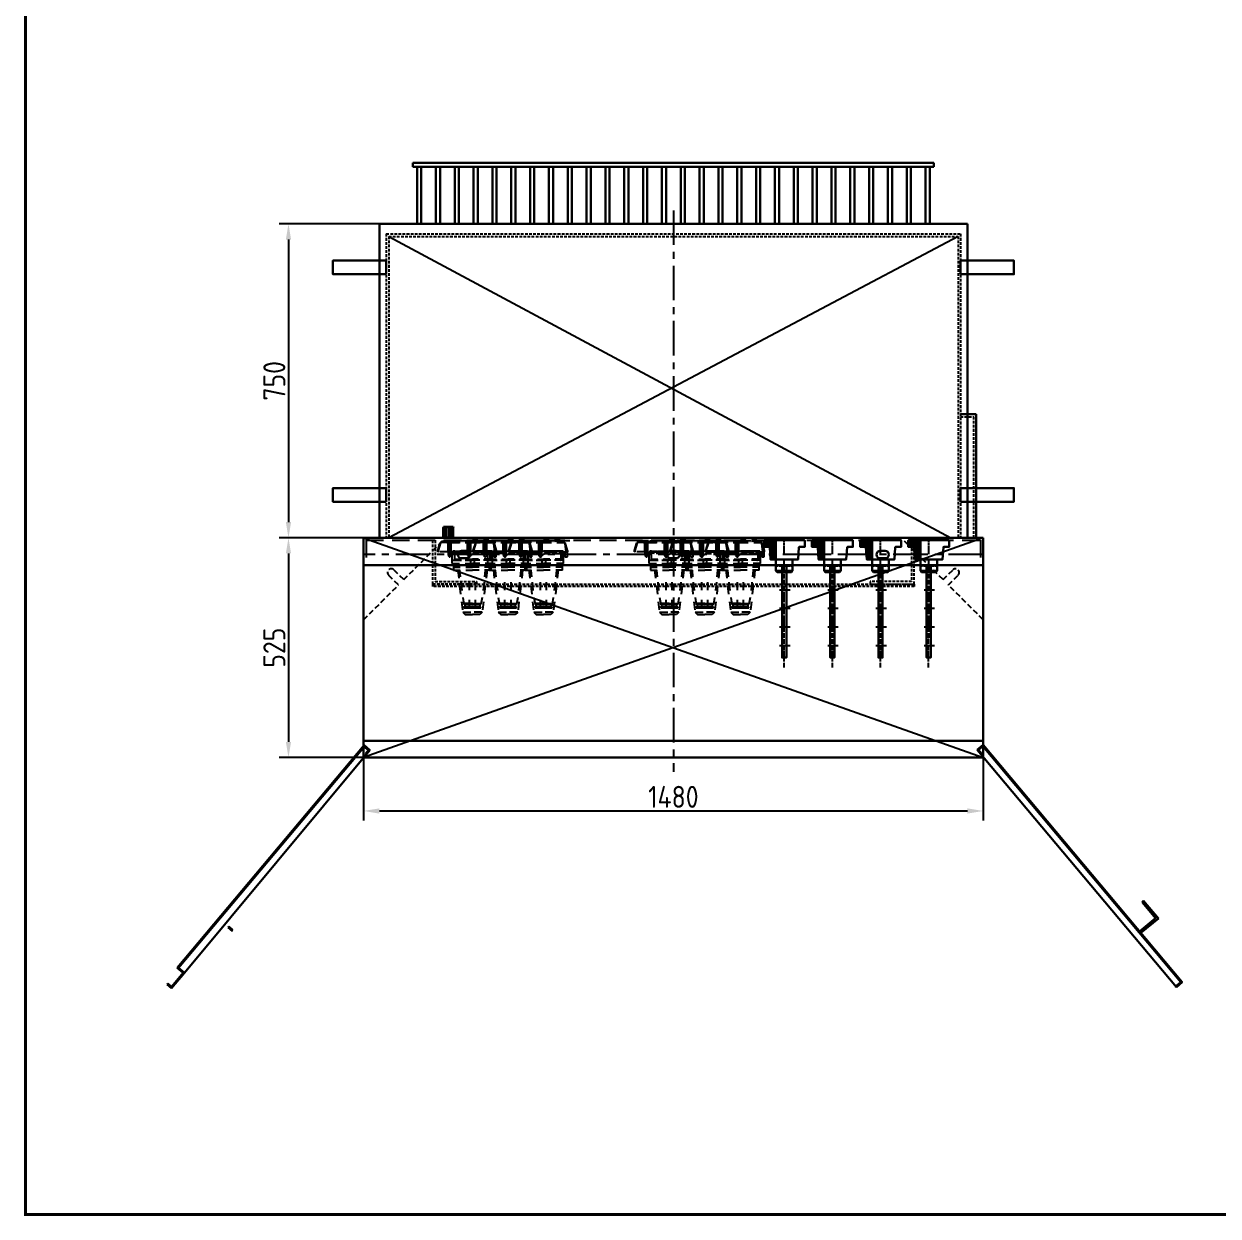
# Model space of a CAD drawing. Header units: millimetres. Extents: x 128333 to 138423, y -158939 to -152492.
# Drawn here: x 128893 to 131747, y -158704 to -155856 of the extents above; entities that cross this region are included whole.
import ezdxf

# ---------------------------------------------------------------- set-up
doc = ezdxf.new("R2010")
doc.units = ezdxf.units.MM
doc.header["$LTSCALE"] = 13
for name, pattern in [('CENTERX2', [101.6, 63.5, -12.7, 12.7, -12.7]), ('DASHED', [0.75, 0.5, -0.25]), ('HIDDEN', [9.525, 6.35, -3.175])]:
    doc.linetypes.add(name, pattern=pattern)
for name, color, linetype in [('1', 4, 'Continuous'), ('2', 3, 'Continuous'), ('4虚线层', 6, 'DASHED'), ('PDF_几何图形', 7, 'Continuous'), ('粗实线', 4, 'Continuous'), ('虚线', 6, 'HIDDEN')]:
    doc.layers.add(name, color=color, linetype=linetype)
doc.layers.add('标注、文本', color=3, linetype='Continuous', lineweight=25)
doc.styles.get("Standard").update_dxf_attribs({"font": 'gbenor.shx', "bigfont": 'gbcbig.shx'})
doc.dimstyles.new('郁文书', dxfattribs={"dimscale": 15, "dimtxt": 3.5, "dimasz": 2.5, "dimexe": 1.5, "dimexo": 0, "dimgap": 0.5, "dimtad": 1, "dimtoh": 1, "dimtxsty": 'Standard', "dimcen": 2.5, "dimclrd": 3, "dimclre": 3, "dimclrt": 2, "dimadec": 0, "dimazin": 0, "dimtfac": 1, "dimtmove": 0, "dimatfit": 2, "dimfxl": 1, "dimarcsym": 0})

# ---------------------------------------------------------------- blocks, each defined once
blk = doc.blocks.new('A$C09A36BCA')
at = {"layer": '2'}
h = blk.add_hatch(dxfattribs=at)
h.set_pattern_fill('_USER', color=256, scale=2.0736, angle=45, style=0, pattern_type=0)
h.set_pattern_definition([(45, (-21297.8407, 11669.222), (-1.46625662, 1.46625662), [])])
h.paths.add_polyline_path([(27.6, 17.7), (28.6, 18.7), (28.6, 23.8), (27.5, 24.9), (3.7, 24.9), (2.6, 23.8), (2.6, 18.7), (3.6, 17.7)])
h.paths.add_polyline_path([(27.5, 0), (28.6, 1), (28.6, 6.2), (27.6, 7.2), (3.6, 7.2), (2.6, 6.2), (2.6, 1), (3.7, 0)])
at = {"layer": '1', "color": 1, "linetype": 'CENTERX2', "lineweight": -3, "ltscale": 0.1}
blk.add_line((31.4, 12.4), (0, 12.4), dxfattribs=at)
at = {"layer": '1'}
for p, q in [((2.6, 23.8), (3.7, 24.9)), ((2.6, 23.8), (2.6, 1)), ((2.6, 18.7), (3.6, 17.7)), ((2.6, 6.2), (3.6, 7.2)), ((2.6, 1), (3.7, 0)), ((3.6, 17.7), (3.6, 7.2)), ((27.6, 17.7), (3.6, 17.7)), ((27.6, 7.2), (3.6, 7.2)), ((27.5, 24.9), (3.7, 24.9)), ((28.6, 23.8), (27.5, 24.9)), ((28.6, 1), (27.5, 0)), ((28.6, 18.7), (27.6, 17.7)), ((27.6, 17.7), (27.6, 7.2)), ((28.6, 6.2), (27.6, 7.2)), ((28.6, 23.8), (28.6, 1)), ((27.5, 0), (3.7, 0))]:
    blk.add_line(p, q, dxfattribs=at)
at = {"layer": '2', "ltscale": 0.5}
for p, q in [((2.6, 18.7), (28.6, 18.7)), ((2.6, 6.2), (28.6, 6.2))]:
    blk.add_line(p, q, dxfattribs=at)
blk = doc.blocks.new('A$C07ED22E5')
at = {"layer": '1', "color": 1, "linetype": 'CENTERX2', "lineweight": -3, "ltscale": 0.1}
for p, q in [((49, 305.6), (49, 306.6)), ((49, 300.1), (49, 304.7)), ((49, 298.3), (49, 299.1)), ((49, 292.7), (49, 297.4)), ((49, 290.8), (49, 291.8)), ((49, 285.4), (49, 290)), ((49, 283.5), (49, 284.4)), ((49, 277.9), (49, 282.6)), ((49, 276.2), (49, 277.1)), ((49, 270.6), (49, 275.2)), ((49, 255.9), (49, 260.5)), ((49, 254), (49, 254.9)), ((49, 250.6), (49, 253.2)), ((49, 240.7), (49, 250.6)), ((49, 239.2), (49, 239.4)), ((49, 226.6), (49, 237.8)), ((49, 225), (49, 225.2)), ((49, 212.4), (49, 223.6)), ((49, 210.8), (49, 211)), ((49, 198.2), (49, 209.4)), ((49, 196.7), (49, 196.9)), ((49, 184.1), (49, 195.3)), ((49, 182.5), (49, 182.7)), ((49, 169.9), (49, 181.1)), ((49, 168.3), (49, 168.5)), ((49, 155.7), (49, 166.9)), ((49, 154.1), (49, 154.4)), ((49, 141.6), (49, 152.8)), ((49, 140), (49, 140.2)), ((49, 127.5), (49, 138.6)), ((49, 125.8), (49, 126)), ((49, 113.3), (49, 124.4)), ((49, 111.6), (49, 111.9)), ((49, 99.2), (49, 110.3)), ((49, 97.5), (49, 97.7)), ((49, 85), (49, 96.1)), ((48.9, 69.1), (49, 69.4)), ((48.9, 56.7), (48.9, 67.8)), ((49, 83.3), (49, 83.5)), ((49, 70.8), (49, 81.9)), ((48.9, 55), (48.9, 55.3)), ((48.9, 42.5), (48.9, 53.6)), ((48.9, 40.8), (48.9, 41.1)), ((48.9, 28.3), (48.9, 39.4)), ((48.9, 29.4), (48.9, 29.6)), ((48.9, 18), (48.9, 28)), ((48.9, 26.6), (48.9, 26.9)), ((48.9, 14.1), (48.9, 25.2)), ((48.9, 12.6), (48.9, 12.8)), ((48.9, 0), (48.9, 11.1))]:
    blk.add_line(p, q, dxfattribs=at)
blk.add_lwpolyline([(48.9, 292.9), (48.9, 292.9), (48.9, 292.9)], dxfattribs=at)
blk.add_solid([(48.9, 292.9), (48.9, 292.9), (48.9, 292.9)], dxfattribs=at)
at = {"layer": '粗实线', "lineweight": 30}
for p, q in [((0, 288.9), (15, 303.8)), ((0, 297.4), (6.4, 303.8)), ((0, 301.6), (2.3, 303.8)), ((0, 293.1), (10.6, 303.7)), ((0, 288.9), (0, 302.8)), ((0, 297.2), (0, 302.7)), ((1, 303.8), (3.5, 303.8)), ((1, 287.9), (13.1, 287.9)), ((1.5, 303.8), (97, 303.8)), ((3.2, 287.9), (19.2, 303.8)), ((4.4, 303), (3.5, 303.8)), ((4.4, 303), (5.2, 303.8)), ((5.2, 303.8), (7.4, 303.8)), ((8.4, 303), (7.4, 303.8)), ((7.4, 287.9), (23.5, 303.8)), ((8.4, 303), (9.2, 303.8)), ((9.2, 303.8), (10.4, 303.8)), ((11.4, 303), (10.4, 303.8)), ((11.4, 303), (12.1, 303.8)), ((11.7, 287.9), (27.7, 303.8)), ((12.1, 303.8), (13, 303.8)), ((14.1, 286), (29.1, 300.9)), ((15.9, 258.7), (14.1, 286.9)), ((14.4, 282.1), (29.1, 296.6)), ((14.6, 278.1), (29.1, 292.5)), ((15, 274.1), (29.1, 288.2)), ((29.1, 230.9), (29.1, 303.8)), ((82, 258.7), (84, 286.9)), ((85, 287.9), (97, 287.9)), ((98, 288.9), (98, 302.8)), ((98, 296.5), (98, 302.7)), ((15.2, 270.1), (29.1, 284)), ((15.4, 266.2), (29.1, 279.7)), ((15.7, 262.1), (29.1, 275.4)), ((16.1, 258.3), (29.1, 271.2)), ((16.9, 257.9), (81, 257.9)), ((19.9, 257.9), (29.1, 266.9)), ((24.1, 257.9), (29.1, 262.8)), ((28.4, 257.9), (29.1, 258.5)), ((69, 230.9), (69, 257.9)), ((29.1, 242.9), (34.4, 242.9)), ((32, 227.8), (29.1, 230.9)), ((69, 230.9), (29.1, 230.9)), ((36.8, 242.9), (42.4, 242.9)), ((43.7, 242.9), (48.3, 242.9)), ((49.7, 242.9), (54.3, 242.9)), ((55.7, 242.9), (62.3, 242.9)), ((63.7, 242.9), (69, 242.9)), ((66, 227.8), (69, 230.9)), ((32, 227.8), (66, 227.8))]:
    blk.add_line(p, q, dxfattribs=at)
for points in [[(1, 303.8), (0.9, 303.8), (0.8, 303.8), (0.7, 303.8), (0.5, 303.7), (0.4, 303.6), (0.3, 303.6), (0.2, 303.5), (0.1, 303.4), (0.1, 303.3), (0, 303.1), (0, 303), (0, 302.8)], [(0, 288.9), (0, 288.8), (0, 288.5), (0.1, 288.4), (0.1, 288.3), (0.2, 288.2), (0.3, 288.1), (0.4, 288.1), (0.5, 288), (0.7, 287.9), (0.8, 287.9), (0.9, 287.9), (1, 287.9)], [(14.1, 286.9), (14.1, 287), (14, 287.1), (14, 287.2), (13.9, 287.3), (13.9, 287.4), (13.8, 287.6), (13.7, 287.7), (13.5, 287.8), (13.4, 287.8), (13.3, 287.8), (13.2, 287.9), (13.1, 287.9)], [(85, 287.9), (84.9, 287.9), (84.7, 287.8), (84.5, 287.8), (84.4, 287.8), (84.3, 287.7), (84.3, 287.6), (84.2, 287.4), (84.1, 287.3), (84.1, 287.2), (84, 287.1), (84, 287), (84, 286.9)], [(98, 302.8), (98, 303), (98, 303.1), (98, 303.3), (97.9, 303.4), (97.9, 303.5), (97.7, 303.6), (97.6, 303.6), (97.5, 303.7), (97.4, 303.8), (97.3, 303.8), (97.1, 303.8), (97, 303.8)], [(97, 287.9), (97.1, 287.9), (97.3, 287.9), (97.4, 287.9), (97.5, 288), (97.6, 288.1), (97.7, 288.1), (97.9, 288.2), (97.9, 288.3), (98, 288.4), (98, 288.5), (98, 288.8), (98, 288.9)], [(15.9, 258.7), (15.9, 258.6), (15.9, 258.5), (16.1, 258.4), (16.1, 258.3), (16.2, 258.2), (16.3, 258.1), (16.4, 258.1), (16.5, 258), (16.6, 258), (16.7, 257.9), (16.8, 257.9), (16.9, 257.9)], [(81, 257.9), (81.3, 257.9), (81.4, 257.9), (81.5, 258), (81.6, 258), (81.7, 258.1), (81.8, 258.1), (81.8, 258.2), (81.9, 258.3), (82, 258.4), (82, 258.5), (82, 258.6), (82, 258.7)]]:
    blk.add_lwpolyline(points, dxfattribs=at)
blk.add_lwpolyline([(43.9, 242.8), (53.9, 242.8), (53.9, 23.8), (43.9, 23.8)], close=True, dxfattribs=at)
blk = doc.blocks.new('A$C732158F3')
at = {"layer": '4虚线层', "ltscale": 3}
h = blk.add_hatch(color=256, dxfattribs=at)
h.dxf.hatch_style = 2
h.paths.add_polyline_path([(7.3, 129.5), (7.3, 82.9), (11.6, 82.9)])
h = blk.add_hatch(color=256, dxfattribs=at)
h.dxf.hatch_style = 2
h.paths.add_polyline_path([(7.3, 129.5), (11.6, 129.5), (11.6, 82.9)])
h = blk.add_hatch(color=256, dxfattribs=at)
h.dxf.hatch_style = 2
h.paths.add_polyline_path([(7.3, 82.9), (7.3, 43.6), (11.6, 43.6)])
h = blk.add_hatch(color=256, dxfattribs=at)
h.dxf.hatch_style = 2
h.paths.add_polyline_path([(7.3, 82.9), (11.6, 82.9), (11.6, 43.6)])
h = blk.add_hatch(color=256, dxfattribs=at)
h.dxf.hatch_style = 2
h.paths.add_polyline_path([(7.3, 43.6), (7.3, 36.4), (11.6, 36.4)])
h = blk.add_hatch(color=256, dxfattribs=at)
h.dxf.hatch_style = 2
h.paths.add_polyline_path([(7.3, 43.6), (11.6, 43.6), (11.6, 36.4)])
for points in [[(5.8, 122.2), (5.8, 109.1)], [(7.3, 129.5), (7.3, 112)], [(7.3, 109.1), (7.3, 122.2)], [(11.6, 133.9), (30.6, 139.7), (33.5, 139.7)], [(11.6, 114.9), (11.6, 133.9)], [(61.1, 130.9), (53.8, 130.9), (34.9, 130.9), (32, 129.5), (32, 128), (32, 125.1), (34.9, 125.1)], [(33.5, 133.9), (45.1, 133.9), (45.1, 139.7), (33.5, 139.7)], [(33.5, 120.8), (33.5, 139.7)], [(53.8, 122.2), (53.8, 123.7), (50.9, 125.1), (33.5, 125.1)], [(53.8, 122.2), (53.8, 123.7), (50.9, 125.1), (33.5, 125.1)], [(37.8, 110.6), (37.8, 125.1)], [(50.9, 125.1), (50.9, 110.6)], [(50.9, 125.1), (50.9, 110.6)], [(53.8, 122.2), (53.8, 109.1)], [(53.8, 122.2), (53.8, 109.1)], [(77.1, 128), (61.1, 128), (61.1, 130.9)], [(61.1, 130.9), (61.1, 113.5)], [(75.7, 117.8), (77.1, 117.8)], [(77.1, 128), (77.1, 112)], [(5.8, 96), (5.8, 82.9)], [(7.3, 100.4), (7.3, 82.9)], [(32, 98.9), (32, 82.9)], [(33.5, 88.8), (33.5, 107.7)], [(33.5, 88.8), (33.5, 87.3), (34.9, 85.8)], [(34.9, 85.8), (39.3, 84.4), (42.2, 78.6)], [(37.8, 84.4), (37.8, 98.9)], [(50.9, 97.5), (50.9, 82.9)], [(50.9, 97.5), (50.9, 82.9)], [(53.8, 100.4), (53.8, 82.9)], [(53.8, 96), (53.8, 82.9)], [(53.8, 96), (53.8, 82.9)], [(61.1, 100.4), (61.1, 82.9)], [(69.8, 98.9), (69.8, 82.9)], [(77.1, 98.9), (77.1, 82.9)], [(125.1, 90.2), (97.5, 90.2)], [(167.3, 90.2), (138.2, 90.2)], [(142.6, 106.2), (158.6, 103.3)], [(152.8, 109.1), (177.5, 106.2)], [(158.6, 103.3), (160, 100.4), (161.5, 100.4), (163, 100.4), (164.4, 101.8)], [(165.9, 103.3), (164.4, 101.8)], [(167.3, 101.8), (167.3, 103.3), (165.9, 103.3)], [(177.5, 106.2), (183.3, 100.4), (183.3, 82.9)], [(5.8, 69.8), (5.8, 82.9)], [(7.3, 65.5), (7.3, 82.9)], [(11.6, 65.5), (11.6, 82.9)], [(11.6, 81.5), (11.6, 80), (13.1, 78.6), (33.5, 78.6)], [(11.6, 78.6), (11.6, 77.1), (13.1, 75.7)], [(11.6, 75.7), (11.6, 74.2), (13.1, 72.7)], [(13.1, 71.3), (11.6, 71.3), (11.6, 69.8)], [(32, 66.9), (32, 82.9)], [(42.2, 72.7), (42.2, 74.2), (42.2, 75.7), (39.3, 75.7), (33.5, 75.7)], [(33.5, 75.7), (33.5, 72.7)], [(37.8, 71.3), (37.8, 40.7), (33.5, 40.7), (36.4, 40.7)], [(50.9, 40.7), (33.5, 40.7), (33.5, 71.3)], [(45.1, 77.1), (43.6, 78.6), (42.2, 78.6)], [(42.2, 71.3), (43.6, 72.7), (45.1, 74.2)], [(50.9, 68.4), (50.9, 82.9)], [(53.8, 65.5), (53.8, 82.9)], [(53.8, 69.8), (53.8, 82.9)], [(61.1, 65.5), (61.1, 82.9)], [(69.8, 66.9), (69.8, 82.9)], [(77.1, 66.9), (77.1, 82.9)], [(125.1, 75.7), (97.5, 75.7)], [(167.3, 75.7), (138.2, 75.7)], [(142.6, 59.7), (158.6, 62.6)], [(152.8, 56.7), (177.5, 59.7)], [(164.4, 64), (163, 65.5), (161.5, 65.5), (160, 65.5), (158.6, 62.6)], [(165.9, 62.6), (164.4, 64)], [(165.9, 62.6), (167.3, 62.6), (167.3, 64), (167.3, 82.9)], [(165.9, 62.6), (165.9, 64)], [(177.5, 59.7), (183.3, 65.5), (183.3, 82.9)], [(7.3, 56.7), (7.3, 43.6)], [(7.3, 36.4), (7.3, 53.8)], [(11.6, 53.8), (11.6, 36.4)], [(11.6, 21.8), (11.6, 32)], [(11.6, 32), (11.6, 29.1), (13.1, 29.1)], [(11.6, 29.1), (11.6, 27.6), (13.1, 26.2)], [(53.8, 40.7), (34.9, 40.7), (32, 40.7), (32, 37.8)], [(32, 37.8), (32, 36.4), (34.9, 34.9)], [(33.5, 40.7), (33.5, 39.3), (34.9, 39.3)], [(42.2, 26.2), (42.2, 27.6), (39.3, 29.1), (33.5, 29.1)], [(34.9, 39.3), (39.3, 37.8), (42.2, 32)], [(61.1, 34.9), (53.8, 34.9), (34.9, 34.9)], [(45.1, 29.1), (43.6, 30.6), (42.2, 32)], [(50.9, 40.7), (50.9, 55.3)], [(50.9, 40.7), (53.8, 42.2), (53.8, 43.6)], [(53.8, 43.6), (53.8, 56.7)], [(61.1, 34.9), (61.1, 52.4)], [(69.8, 37.8), (69.8, 53.8)], [(77.1, 37.8), (77.1, 53.8)], [(11.6, 16), (8.7, 16), (8.7, 8.7), (11.6, 8.7)], [(13.1, 24.7), (11.6, 24.7), (11.6, 21.8), (11.6, 5.8)], [(33.5, 1.5), (30.6, 1.5), (11.6, 7.3)], [(33.5, 1.5), (33.5, 0), (30.6, 0), (11.6, 5.8)], [(42.2, 24.7), (43.6, 26.2), (45.1, 27.6)]]:
    blk.add_lwpolyline(points, dxfattribs=at)
blk.add_lwpolyline([(11.6, 34.9), (11.6, 32)], close=True, dxfattribs=at)
for points in [[(0, 145.5), (0, 145.5), (0, 120.8), (0, 120.8)], [(7.3, 145.5), (7.3, 145.5), (7.3, 120.8), (7.3, 120.8)], [(7.3, 122.2), (7.3, 122.2), (5.8, 122.2), (5.8, 122.2)], [(11.6, 129.5), (11.6, 129.5), (7.3, 129.5), (7.3, 129.5)], [(33.5, 136.8), (33.5, 136.8), (11.6, 133.9), (11.6, 133.9)], [(32, 128), (32, 128), (32, 129.5), (32, 129.5)], [(32, 128), (32, 128), (32, 112), (32, 112)], [(37.8, 117.8), (37.8, 117.8), (33.5, 125.1), (33.5, 125.1)], [(33.5, 114.9), (33.5, 114.9), (37.8, 103.3), (37.8, 103.3)], [(34.9, 125.1), (34.9, 125.1), (53.8, 125.1), (53.8, 125.1)], [(37.8, 120.8), (37.8, 120.8), (36.4, 125.1), (36.4, 125.1)], [(53.8, 130.9), (53.8, 130.9), (53.8, 113.5), (53.8, 113.5)], [(69.8, 128), (69.8, 128), (69.8, 112), (69.8, 112)], [(77.1, 117.8), (77.1, 117.8), (103.3, 114.9), (103.3, 114.9)], [(0, 107.7), (0, 107.7), (0, 82.9), (0, 82.9)], [(7.3, 107.7), (7.3, 107.7), (7.3, 82.9), (7.3, 82.9)], [(7.3, 82.9), (7.3, 82.9), (7.3, 96), (7.3, 96)], [(11.6, 82.9), (11.6, 82.9), (11.6, 101.8), (11.6, 101.8)], [(32, 112), (32, 112), (32, 82.9), (32, 82.9)], [(53.8, 87.3), (53.8, 87.3), (61.1, 87.3), (61.1, 87.3)], [(77.1, 113.5), (77.1, 113.5), (93.1, 112), (93.1, 112)], [(106.2, 110.6), (106.2, 110.6), (130.9, 107.7), (130.9, 107.7)], [(114.9, 113.5), (114.9, 113.5), (139.7, 110.6), (139.7, 110.6)], [(157.1, 82.9), (157.1, 82.9), (157.1, 104.8), (157.1, 104.8)], [(158.6, 82.9), (158.6, 82.9), (158.6, 103.3), (158.6, 103.3)], [(164.4, 82.9), (164.4, 82.9), (164.4, 101.8), (164.4, 101.8)], [(167.3, 82.9), (167.3, 82.9), (167.3, 101.8), (167.3, 101.8)], [(177.5, 106.2), (177.5, 106.2), (177.5, 82.9), (177.5, 82.9)], [(0, 71.3), (0, 71.3), (0, 46.6), (0, 46.6)], [(7.3, 82.9), (7.3, 82.9), (7.3, 69.8), (7.3, 69.8)], [(7.3, 71.3), (7.3, 71.3), (7.3, 46.6), (7.3, 46.6)], [(11.6, 82.9), (11.6, 82.9), (11.6, 65.5), (11.6, 65.5)], [(33.5, 75.7), (33.5, 75.7), (13.1, 75.7), (13.1, 75.7)], [(33.5, 72.7), (33.5, 72.7), (13.1, 72.7), (13.1, 72.7)], [(33.5, 71.3), (33.5, 71.3), (13.1, 71.3), (13.1, 71.3)], [(32, 55.3), (32, 55.3), (32, 82.9), (32, 82.9)], [(42.2, 78.6), (42.2, 78.6), (33.5, 78.6), (33.5, 78.6)], [(33.5, 75.7), (33.5, 75.7), (33.5, 72.7), (33.5, 72.7)], [(33.5, 72.7), (33.5, 72.7), (42.2, 72.7), (42.2, 72.7)], [(33.5, 71.3), (33.5, 71.3), (42.2, 71.3), (42.2, 71.3)], [(33.5, 71.3), (33.5, 71.3), (33.5, 40.7), (33.5, 40.7)], [(33.5, 50.9), (33.5, 50.9), (37.8, 62.6), (37.8, 62.6)], [(37.8, 56.7), (37.8, 56.7), (37.8, 58.2), (37.8, 58.2)], [(45.1, 74.2), (45.1, 74.2), (45.1, 77.1), (45.1, 77.1)], [(53.8, 78.6), (53.8, 78.6), (61.1, 78.6), (61.1, 78.6)], [(106.2, 55.3), (106.2, 55.3), (130.9, 58.2), (130.9, 58.2)], [(157.1, 82.9), (157.1, 82.9), (157.1, 62.6), (157.1, 62.6)], [(158.6, 82.9), (158.6, 82.9), (158.6, 62.6), (158.6, 62.6)], [(164.4, 82.9), (164.4, 82.9), (164.4, 64), (164.4, 64)], [(177.5, 59.7), (177.5, 59.7), (177.5, 82.9), (177.5, 82.9)], [(0, 33.5), (0, 33.5), (0, 8.7), (0, 8.7)], [(5.8, 43.6), (5.8, 43.6), (5.8, 56.7), (5.8, 56.7)], [(7.3, 43.6), (7.3, 43.6), (5.8, 43.6), (5.8, 43.6)], [(11.6, 36.4), (11.6, 36.4), (7.3, 36.4), (7.3, 36.4)], [(7.3, 33.5), (7.3, 33.5), (7.3, 8.7), (7.3, 8.7)], [(11.6, 34.9), (11.6, 34.9), (11.6, 52.4), (11.6, 52.4)], [(11.6, 32), (11.6, 32), (13.1, 32), (13.1, 32)], [(33.5, 32), (33.5, 32), (13.1, 32), (13.1, 32)], [(33.5, 29.1), (33.5, 29.1), (13.1, 29.1), (13.1, 29.1)], [(32, 37.8), (32, 37.8), (32, 53.8), (32, 53.8)], [(37.8, 48), (37.8, 48), (33.5, 40.7), (33.5, 40.7)], [(42.2, 32), (42.2, 32), (33.5, 32), (33.5, 32)], [(33.5, 29.1), (33.5, 29.1), (33.5, 26.2), (33.5, 26.2)], [(37.8, 45.1), (37.8, 45.1), (36.4, 40.7), (36.4, 40.7)], [(45.1, 27.6), (45.1, 27.6), (45.1, 29.1), (45.1, 29.1)], [(53.8, 34.9), (53.8, 34.9), (53.8, 52.4), (53.8, 52.4)], [(61.1, 37.8), (61.1, 37.8), (77.1, 37.8), (77.1, 37.8)], [(77.1, 52.4), (77.1, 52.4), (93.1, 53.8), (93.1, 53.8)], [(77.1, 48), (77.1, 48), (103.3, 50.9), (103.3, 50.9)], [(114.9, 52.4), (114.9, 52.4), (139.7, 55.3), (139.7, 55.3)], [(33.5, 26.2), (33.5, 26.2), (13.1, 26.2), (13.1, 26.2)], [(33.5, 24.7), (33.5, 24.7), (13.1, 24.7), (13.1, 24.7)], [(33.5, 26.2), (33.5, 26.2), (42.2, 26.2), (42.2, 26.2)], [(33.5, 24.7), (33.5, 24.7), (42.2, 24.7), (42.2, 24.7)], [(33.5, 24.7), (33.5, 24.7), (33.5, 0), (33.5, 0)]]:
    blk.add_open_spline(points, degree=3, dxfattribs=at)
blk = doc.blocks.new('*D143')
at = {"layer": '1', "color": 3, "lineweight": -2}
for p, q in [((129705.2, -157083.5), (129503.1, -157083.5)), ((129525.6, -157121), (129525.6, -157571)), ((129711.9, -157608.5), (129503.1, -157608.5))]:
    blk.add_line(p, q, dxfattribs=at)
at = {"layer": '1', "color": 3, "lineweight": 30}
for points in [[(129519.3, -157121), (129531.8, -157121), (129525.6, -157083.5)], [(129519.3, -157571), (129531.8, -157571), (129525.6, -157608.5)]]:
    blk.add_solid(points, dxfattribs=at)
at = {"layer": 'Defpoints', "color": 0, "lineweight": 30}
for p in [(129705.2, -157083.5), (129525.6, -157608.5), (129711.9, -157608.5)]:
    blk.add_point(p, dxfattribs=at)
at = {"layer": '1', "color": 2, "insert": (129491.8, -157346), "char_height": 52.5, "attachment_point": 5, "rotation": 90}
blk.add_mtext('525', dxfattribs=at)
blk = doc.blocks.new('*D144')
at = {"layer": '1', "color": 3, "lineweight": -2}
for p, q in [((129760.2, -156333.5), (129503.1, -156333.5)), ((129525.6, -156371), (129525.6, -157046)), ((129605.4, -157083.5), (129503.1, -157083.5))]:
    blk.add_line(p, q, dxfattribs=at)
at = {"layer": '1', "color": 3, "lineweight": 30}
for points in [[(129519.3, -156371), (129531.8, -156371), (129525.6, -156333.5)], [(129519.3, -157046), (129531.8, -157046), (129525.6, -157083.5)]]:
    blk.add_solid(points, dxfattribs=at)
at = {"layer": 'Defpoints', "color": 0, "lineweight": 30}
for p in [(129760.2, -156333.5), (129525.6, -157083.5), (129605.4, -157083.5)]:
    blk.add_point(p, dxfattribs=at)
at = {"layer": '1', "color": 2, "insert": (129491.8, -156708.5), "char_height": 52.5, "attachment_point": 5, "rotation": 90}
blk.add_mtext('750', dxfattribs=at)
blk = doc.blocks.new('*D145')
at = {"layer": '1', "color": 3, "lineweight": -2}
for p, q in [((129705.2, -157602.2), (129705.2, -157758.6)), ((131185.2, -157602.2), (131185.2, -157758.6)), ((129742.7, -157736.1), (131147.7, -157736.1))]:
    blk.add_line(p, q, dxfattribs=at)
at = {"layer": '1', "color": 3, "lineweight": 30}
for points in [[(129742.7, -157729.9), (129742.7, -157742.4), (129705.2, -157736.1)], [(131147.7, -157729.9), (131147.7, -157742.4), (131185.2, -157736.1)]]:
    blk.add_solid(points, dxfattribs=at)
at = {"layer": 'Defpoints', "color": 0, "lineweight": 30}
for p in [(129705.2, -157602.2), (131185.2, -157602.2), (131185.2, -157736.1)]:
    blk.add_point(p, dxfattribs=at)
at = {"layer": '1', "color": 2, "insert": (130445.2, -157702.4), "char_height": 52.5, "attachment_point": 5}
blk.add_mtext('1480', dxfattribs=at)

msp = doc.modelspace()

# ---------------------------------------------------------------- linework, layer by layer
at = {"layer": '1', "color": 1, "linetype": 'CENTERX2', "lineweight": -3, "ltscale": 0.1}
for p, q in [((130445.213, -156301.286), (130445.213, -157642.626)), ((131185.213, -157123.515), (129705.213, -157123.515)), ((130699.002, -157207.415), (130724.176, -157207.415)), ((130814.002, -157207.415), (130839.176, -157207.415)), ((130929.002, -157207.415), (130954.176, -157207.415)), ((131044.002, -157207.415), (131069.176, -157207.415)), ((130699.002, -157251.915), (130724.176, -157251.915)), ((130814.002, -157251.915), (130839.176, -157251.915)), ((130929.002, -157251.915), (130954.176, -157251.915)), ((131044.002, -157251.915), (131069.176, -157251.915)), ((130699.002, -157296.415), (130724.176, -157296.415)), ((130814.002, -157296.415), (130839.176, -157296.415)), ((130929.002, -157296.415), (130954.176, -157296.415)), ((131044.002, -157296.415), (131069.176, -157296.415)), ((130699.002, -157340.915), (130724.176, -157340.915)), ((130814.002, -157340.915), (130839.176, -157340.915)), ((130929.002, -157340.915), (130954.176, -157340.915)), ((131044.002, -157340.915), (131069.176, -157340.915))]:
    msp.add_line(p, q, dxfattribs=at)
at = {"layer": '1', "const_width": 7.598}
msp.add_lwpolyline([(128897.251, -158700.229), (137232.893, -158700.229), (137232.893, -152708.987), (128897.251, -152708.987), (128897.251, -158700.229)], dxfattribs=at)
at = {"layer": '4虚线层'}
for p, q in [((129759.213, -156357.515), (131131.213, -156357.515)), ((129759.213, -156357.515), (129759.213, -157083.515)), ((129765.213, -156363.515), (131125.213, -156363.515)), ((129765.213, -156363.515), (129765.213, -157083.515)), ((131125.213, -156363.515), (131125.213, -157083.515)), ((131131.213, -156357.515), (131131.213, -157083.515)), ((131131.213, -156794.515), (131162.713, -156794.515)), ((131162.713, -157083.515), (131162.713, -156794.515))]:
    msp.add_line(p, q, dxfattribs=at)
at = {"layer": '4虚线层', "ltscale": 2}
for p, q in [((129800.932, -157183.506), (129894.924, -157089.515)), ((131089.494, -157183.506), (130995.502, -157089.515)), ((129788.204, -157196.234), (129764.87, -157172.9)), ((129800.932, -157183.506), (129777.598, -157160.172)), ((131089.494, -157183.506), (131112.828, -157160.172)), ((131102.222, -157196.234), (131125.556, -157172.9)), ((129705.213, -157279.226), (129788.204, -157196.234)), ((131185.213, -157279.226), (131102.222, -157196.234))]:
    msp.add_line(p, q, dxfattribs=at)
at = {"layer": '4虚线层'}
for points in [[(129876.213, -157194.015), (129870.213, -157194.015), (129870.213, -157089.515), (129876.213, -157089.515), (129876.213, -157188.015)], [(131014.213, -157194.015), (131020.213, -157194.015), (131020.213, -157089.515), (131014.213, -157089.515), (131014.213, -157188.015)], [(129876.213, -157188.015), (129974.713, -157188.015), (129974.713, -157194.015), (129870.213, -157194.015), (129870.213, -157188.015)], [(131014.213, -157188.015), (130915.713, -157188.015), (130915.713, -157194.015), (131020.213, -157194.015), (131020.213, -157188.015)]]:
    msp.add_lwpolyline(points, dxfattribs=at)
msp.add_lwpolyline([(129870.213, -157194.015), (131020.213, -157194.015), (131020.213, -157200.015), (129870.213, -157200.015)], close=True, dxfattribs=at)
at = {"layer": '4虚线层', "ltscale": 2}
for centre, start, end in [((129771.234, -157166.536), 45, 225), ((131119.192, -157166.536), 315, 135)]:
    msp.add_arc(centre, 9, start, end, dxfattribs=at)
at = {"layer": 'PDF_几何图形'}
for p, q in [((129706.329, -157579.234), (129259.602, -158111.017)), ((129706.329, -157582.543), (129262.911, -158111.017)), ((129706.329, -157579.234), (129719.977, -157590.814)), ((129706.329, -157582.543), (129717.082, -157591.228)), ((131185.174, -157578.325), (131171.113, -157589.905)), ((131184.761, -157581.633), (131174.422, -157590.318)), ((131184.761, -157581.633), (131657.632, -158145.029)), ((131185.174, -157578.325), (131660.94, -158145.442)), ((129719.977, -157590.814), (129276.972, -158123.01)), ((129717.082, -157591.228), (129709.638, -157599.912)), ((129709.638, -157599.912), (129711.292, -157601.567)), ((129719.977, -157590.814), (129711.292, -157601.567)), ((131171.113, -157589.905), (131646.879, -158157.022)), ((131171.113, -157589.905), (131179.798, -157600.657)), ((131174.422, -157590.318), (131181.452, -157599.003)), ((131181.452, -157599.003), (131179.798, -157600.657)), ((131568.715, -157951.067), (131565.407, -157953.962)), ((131568.715, -157951.067), (131603.868, -157992.837)), ((131603.868, -157992.837), (131562.098, -158027.576)), ((129382.887, -158012.328), (129381.233, -158014.396)), ((129381.233, -158014.396), (129391.572, -158023.081)), ((129382.887, -158012.328), (129391.572, -158019.772)), ((129276.972, -158123.01), (129246.368, -158159.404)), ((129262.911, -158111.017), (129276.972, -158123.01)), ((129237.683, -158148.651), (129236.029, -158150.719)), ((129236.029, -158150.719), (129246.368, -158159.404)), ((129237.683, -158148.651), (129246.368, -158156.096)), ((131657.632, -158145.029), (131645.225, -158155.368)), ((131660.94, -158145.442), (131646.879, -158157.022)), ((131645.225, -158155.368), (131646.879, -158157.022))]:
    msp.add_line(p, q, dxfattribs=at)
for points in [[(131565.407, -157953.962), (131597.251, -157992.01), (131559.203, -158024.268), (131562.098, -158027.576)], [(129259.602, -158111.017), (129274.077, -158123.01), (129246.368, -158156.096)]]:
    msp.add_lwpolyline(points, dxfattribs=at)
at = {"layer": '标注、文本'}
for p, q in [((129765.213, -156363.515), (131107.713, -157083.515)), ((131125.213, -156363.515), (129765.213, -157083.515)), ((129705.213, -157083.515), (131185.213, -157608.515)), ((131185.213, -157083.515), (129705.213, -157608.515))]:
    msp.add_line(p, q, dxfattribs=at)
at = {"layer": '标注、文本', "color": 4, "lineweight": 30}
for p, q in [((131185.174, -157578.325), (131171.113, -157589.905)), ((131184.761, -157581.633), (131174.422, -157590.318)), ((131184.761, -157581.633), (131657.632, -158145.029)), ((131185.174, -157578.325), (131660.94, -158145.442)), ((131171.113, -157589.905), (131646.879, -158157.022)), ((131171.113, -157589.905), (131179.798, -157600.657)), ((131174.422, -157590.318), (131181.452, -157599.003)), ((131181.452, -157599.003), (131179.798, -157600.657)), ((131568.715, -157951.067), (131565.407, -157953.962)), ((131568.715, -157951.067), (131603.868, -157992.837)), ((131603.868, -157992.837), (131562.098, -158027.576)), ((131657.632, -158145.029), (131645.225, -158155.368)), ((131660.94, -158145.442), (131646.879, -158157.022)), ((131645.225, -158155.368), (131646.879, -158157.022))]:
    msp.add_line(p, q, dxfattribs=at)
msp.add_lwpolyline([(131565.407, -157953.962), (131597.251, -157992.01), (131559.203, -158024.268), (131562.098, -158027.576)], dxfattribs=at)
at = {"layer": '粗实线', "lineweight": 30}
for p, q in [((129822.713, -156187.515), (131067.713, -156187.515)), ((129822.713, -156187.515), (129822.713, -156197.515)), ((129822.713, -156197.515), (131067.713, -156197.515)), ((129832.713, -156197.515), (129832.713, -156333.515)), ((129832.713, -156197.515), (129832.713, -156333.515)), ((129842.713, -156197.515), (129842.713, -156333.515)), ((129842.713, -156197.515), (129842.713, -156333.515)), ((129877.713, -156197.515), (129877.713, -156333.515)), ((129877.713, -156197.515), (129877.713, -156333.515)), ((129887.713, -156197.515), (129887.713, -156333.515)), ((129887.713, -156197.515), (129887.713, -156333.515)), ((129922.713, -156197.515), (129922.713, -156333.515)), ((129922.713, -156197.515), (129922.713, -156333.515)), ((129932.713, -156197.515), (129932.713, -156333.515)), ((129932.713, -156197.515), (129932.713, -156333.515)), ((129967.713, -156197.515), (129967.713, -156333.515)), ((129967.713, -156197.515), (129967.713, -156333.515)), ((129977.713, -156197.515), (129977.713, -156333.515)), ((129977.713, -156197.515), (129977.713, -156333.515)), ((130012.713, -156197.515), (130012.713, -156333.515)), ((130012.713, -156197.515), (130012.713, -156333.515)), ((130022.713, -156197.515), (130022.713, -156333.515)), ((130022.713, -156197.515), (130022.713, -156333.515)), ((130057.713, -156197.515), (130057.713, -156333.515)), ((130057.713, -156197.515), (130057.713, -156333.515)), ((130067.713, -156197.515), (130067.713, -156333.515)), ((130067.713, -156197.515), (130067.713, -156333.515)), ((130102.713, -156197.515), (130102.713, -156333.515)), ((130102.713, -156197.515), (130102.713, -156333.515)), ((130112.713, -156197.515), (130112.713, -156333.515)), ((130112.713, -156197.515), (130112.713, -156333.515)), ((130147.713, -156197.515), (130147.713, -156333.515)), ((130147.713, -156197.515), (130147.713, -156333.515)), ((130157.713, -156197.515), (130157.713, -156333.515)), ((130157.713, -156197.515), (130157.713, -156333.515)), ((130192.713, -156197.515), (130192.713, -156333.515)), ((130192.713, -156197.515), (130192.713, -156333.515)), ((130202.713, -156197.515), (130202.713, -156333.515)), ((130202.713, -156197.515), (130202.713, -156333.515)), ((130237.713, -156197.515), (130237.713, -156333.515)), ((130247.713, -156197.515), (130247.713, -156333.515)), ((130247.713, -156197.515), (130247.713, -156333.515)), ((130282.713, -156197.515), (130282.713, -156333.515)), ((130282.713, -156197.515), (130282.713, -156333.515)), ((130292.713, -156197.515), (130292.713, -156333.515)), ((130292.713, -156197.515), (130292.713, -156333.515)), ((130327.713, -156197.515), (130327.713, -156333.515)), ((130327.713, -156197.515), (130327.713, -156333.515)), ((130337.713, -156197.515), (130337.713, -156333.515)), ((130337.713, -156197.515), (130337.713, -156333.515)), ((130372.713, -156197.515), (130372.713, -156333.515)), ((130372.713, -156197.515), (130372.713, -156333.515)), ((130382.713, -156197.515), (130382.713, -156333.515)), ((130382.713, -156197.515), (130382.713, -156333.515)), ((130417.713, -156197.515), (130417.713, -156333.515)), ((130417.713, -156197.515), (130417.713, -156333.515)), ((130427.713, -156197.515), (130427.713, -156333.515)), ((130427.713, -156197.515), (130427.713, -156333.515)), ((130462.713, -156197.515), (130462.713, -156333.515)), ((130462.713, -156197.515), (130462.713, -156333.515)), ((130472.713, -156197.515), (130472.713, -156333.515)), ((130472.713, -156197.515), (130472.713, -156333.515)), ((130507.713, -156197.515), (130507.713, -156333.515)), ((130507.713, -156197.515), (130507.713, -156333.515)), ((130517.713, -156197.515), (130517.713, -156333.515)), ((130517.713, -156197.515), (130517.713, -156333.515)), ((130552.713, -156197.515), (130552.713, -156333.515)), ((130552.713, -156197.515), (130552.713, -156333.515)), ((130562.713, -156197.515), (130562.713, -156333.515)), ((130562.713, -156197.515), (130562.713, -156333.515)), ((130597.713, -156197.515), (130597.713, -156333.515)), ((130597.713, -156197.515), (130597.713, -156333.515)), ((130607.713, -156197.515), (130607.713, -156333.515)), ((130607.713, -156197.515), (130607.713, -156333.515)), ((130642.713, -156197.515), (130642.713, -156333.515)), ((130642.713, -156197.515), (130642.713, -156333.515)), ((130652.713, -156197.515), (130652.713, -156333.515)), ((130652.713, -156197.515), (130652.713, -156333.515)), ((130687.713, -156197.515), (130687.713, -156333.515)), ((130687.713, -156197.515), (130687.713, -156333.515)), ((130697.713, -156197.515), (130697.713, -156333.515)), ((130697.713, -156197.515), (130697.713, -156333.515)), ((130732.713, -156197.515), (130732.713, -156333.515)), ((130732.713, -156197.515), (130732.713, -156333.515)), ((130742.713, -156197.515), (130742.713, -156333.515)), ((130742.713, -156197.515), (130742.713, -156333.515)), ((130777.713, -156197.515), (130777.713, -156333.515)), ((130777.713, -156197.515), (130777.713, -156333.515)), ((130787.713, -156197.515), (130787.713, -156333.515)), ((130787.713, -156197.515), (130787.713, -156333.515)), ((130822.713, -156197.515), (130822.713, -156333.515)), ((130822.713, -156197.515), (130822.713, -156333.515)), ((130832.713, -156197.515), (130832.713, -156333.515)), ((130832.713, -156197.515), (130832.713, -156333.515)), ((130867.713, -156197.515), (130867.713, -156333.515)), ((130867.713, -156197.515), (130867.713, -156333.515)), ((130877.713, -156197.515), (130877.713, -156333.515)), ((130877.713, -156197.515), (130877.713, -156333.515)), ((130912.713, -156197.515), (130912.713, -156333.515)), ((130912.713, -156197.515), (130912.713, -156333.515)), ((130922.713, -156197.515), (130922.713, -156333.515)), ((130922.713, -156197.515), (130922.713, -156333.515)), ((130957.713, -156197.515), (130957.713, -156333.515)), ((130957.713, -156197.515), (130957.713, -156333.515)), ((130967.713, -156197.515), (130967.713, -156333.515)), ((130967.713, -156197.515), (130967.713, -156333.515)), ((131002.713, -156197.515), (131002.713, -156333.515)), ((131002.713, -156197.515), (131002.713, -156333.515)), ((131012.713, -156197.515), (131012.713, -156333.515)), ((131012.713, -156197.515), (131012.713, -156333.515)), ((131047.713, -156197.515), (131047.713, -156333.515)), ((131047.713, -156197.515), (131047.713, -156333.515)), ((131057.713, -156197.515), (131057.713, -156333.515)), ((131057.713, -156197.515), (131057.713, -156333.515)), ((131067.713, -156187.515), (131067.713, -156197.515)), ((129742.713, -156333.515), (131147.713, -156333.515)), ((129742.713, -156333.515), (129742.713, -157083.515)), ((131147.713, -156333.515), (131147.713, -157083.515)), ((131131.213, -156788.515), (131168.713, -156788.515)), ((131168.713, -157083.515), (131168.713, -156788.515)), ((129705.213, -157083.515), (131185.213, -157083.515)), ((129705.213, -157083.515), (129705.213, -157148.515)), ((129705.213, -157083.515), (129705.213, -157608.515)), ((131185.213, -157083.515), (131185.213, -157148.515)), ((131185.213, -157083.515), (131185.213, -157608.515)), ((129939.213, -157114.515), (129951.213, -157114.515)), ((130439.213, -157114.515), (130451.213, -157114.515)), ((130939.213, -157114.515), (130951.213, -157114.515)), ((129705.213, -157148.515), (131185.213, -157148.515)), ((129939.213, -157132.515), (129951.213, -157132.515)), ((130439.213, -157132.515), (130451.213, -157132.515)), ((130939.213, -157132.515), (130951.213, -157132.515)), ((129706.329, -157579.234), (129259.602, -158111.017)), ((129706.329, -157582.543), (129262.911, -158111.017)), ((129705.213, -157568.515), (131185.213, -157568.515)), ((129706.329, -157579.234), (129719.977, -157590.814)), ((129706.329, -157582.543), (129717.082, -157591.228)), ((129719.977, -157590.814), (129276.972, -158123.01)), ((129705.213, -157608.515), (131185.213, -157608.515)), ((129717.082, -157591.228), (129709.638, -157599.912)), ((129709.638, -157599.912), (129711.292, -157601.567)), ((129719.977, -157590.814), (129711.292, -157601.567)), ((129382.887, -158012.328), (129381.233, -158014.396)), ((129381.233, -158014.396), (129391.572, -158023.081)), ((129382.887, -158012.328), (129391.572, -158019.772)), ((129276.972, -158123.01), (129246.368, -158159.404)), ((129262.911, -158111.017), (129276.972, -158123.01)), ((129237.683, -158148.651), (129236.029, -158150.719)), ((129236.029, -158150.719), (129246.368, -158159.404)), ((129237.683, -158148.651), (129246.368, -158156.096))]:
    msp.add_line(p, q, dxfattribs=at)
for points in [[(129759.213, -156453.735), (129759.213, -156421.136), (129631.613, -156421.136), (129631.613, -156453.735)], [(129759.213, -156453.735), (129759.213, -156421.136), (129631.613, -156421.136), (129631.613, -156453.735)], [(131131.213, -156453.735), (131131.213, -156421.136), (131258.813, -156421.136), (131258.813, -156453.735)], [(131131.213, -156453.735), (131131.213, -156421.136), (131258.813, -156421.136), (131258.813, -156453.735)], [(129759.213, -156997.195), (129759.213, -156964.596), (129631.613, -156964.596), (129631.613, -156997.195)], [(129759.213, -156997.195), (129759.213, -156964.596), (129631.613, -156964.596), (129631.613, -156997.195)], [(131131.213, -156997.195), (131131.213, -156964.596), (131258.813, -156964.596), (131258.813, -156997.195)], [(131131.213, -156997.195), (131131.213, -156964.596), (131258.813, -156964.596), (131258.813, -156997.195)]]:
    msp.add_lwpolyline(points, close=True, dxfattribs=at)
msp.add_lwpolyline([(129259.602, -158111.017), (129274.077, -158123.01), (129246.368, -158156.096)], dxfattribs=at)
for centre, start, end in [((129939.213, -157123.515), 90, 270), ((129951.213, -157123.515), 270, 90), ((130439.213, -157123.515), 90, 270), ((130451.213, -157123.515), 270, 90), ((130939.213, -157123.515), 90, 270), ((130951.213, -157123.515), 270, 90)]:
    msp.add_arc(centre, 9, start, end, dxfattribs=at)
at = {"layer": '虚线', "ltscale": 0.5}
for p, q in [((129711.213, -157089.515), (131179.213, -157089.515)), ((129711.213, -157089.515), (129711.213, -157148.515)), ((131179.213, -157089.515), (131179.213, -157148.515))]:
    msp.add_line(p, q, dxfattribs=at)

# ---------------------------------------------------------------- block references
at = {"layer": '标注、文本', "rotation": 270}
for name, p in [('A$C09A36BCA', (129895.271, -157054.946)), ('A$C732158F3', (129882.173, -157083.515)), ('A$C732158F3', (129967.173, -157083.515)), ('A$C732158F3', (130052.173, -157083.515)), ('A$C732158F3', (130352.391, -157083.515)), ('A$C732158F3', (130437.391, -157083.515)), ('A$C732158F3', (130522.391, -157083.515))]:
    msp.add_blockref(name, p, dxfattribs=at)
at = {"layer": '标注、文本'}
for p in [(130661.176, -157393.346), (130776.176, -157393.346), (130891.176, -157393.346), (131006.176, -157393.346)]:
    msp.add_blockref('A$C07ED22E5', p, dxfattribs=at)

# ---------------------------------------------------------------- dimensions: what is measured, and where the dimension line sits
at = {"layer": '1'}
for base, p1, p2, picture, middle in [((129525.56, -157083.515), (129760.213, -156333.515), (129605.386, -157083.515), '*D144', (129491.81, -156708.515)), ((129525.56, -157608.515), (129705.213, -157083.515), (129711.871, -157608.515), '*D143', (129491.81, -157346.015))]:
    dim = msp.add_linear_dim(base=base, p1=p1, p2=p2, angle=90, dimstyle='郁文书', override={"dimdec": 0, "dimarcsym": 1}, dxfattribs=at)
    dim.commit()
    dim.dimension.update_dxf_attribs({"geometry": picture, "text_midpoint": middle})
dim = msp.add_linear_dim(base=(131185.213, -157736.135), p1=(129705.213, -157602.16), p2=(131185.213, -157602.16), dimstyle='郁文书', override={"dimdec": 0, "dimarcsym": 1}, dxfattribs=at)
dim.commit()
dim.dimension.update_dxf_attribs({"geometry": '*D145', "text_midpoint": (130445.213, -157702.385)})

doc.saveas('drawing.dxf')
